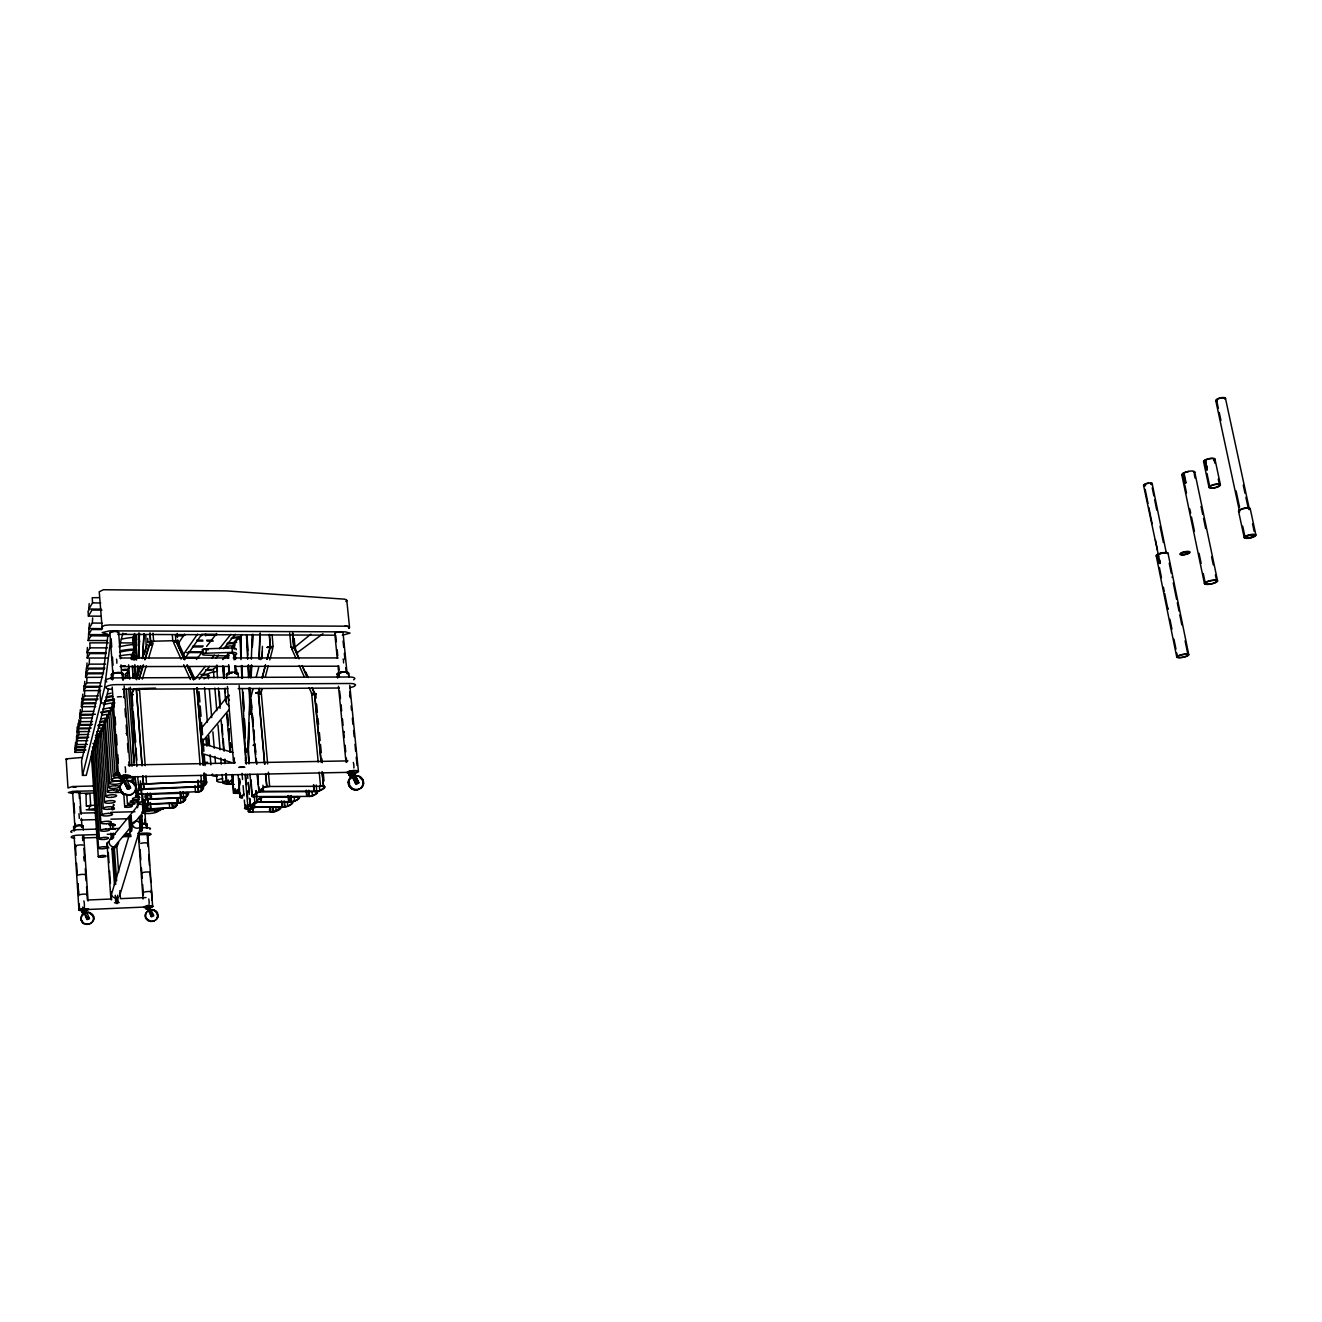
<?xml version="1.0" encoding="UTF-8"?>
<svg xmlns="http://www.w3.org/2000/svg" width="1322" height="1322" viewBox="0 0 1322 1322"><rect width="100%" height="100%" fill="white"/><g stroke="black" fill="none" stroke-linecap="round" stroke-linejoin="round"><path stroke-width="1.5" d="M249.015 763.918L247.776 749.607L250.205 687.969M251.891 796.472L258.996 791.878L316.255 791.581C320.998 791.663 312.289 796.951 309.745 796.406L252.089 796.588L249.908 774.064M148.014 799.86L148.262 804.007L143.288 803.809L142.545 793.464M160.59 810.336L143.487 811.344L142.495 798.785M258.534 791.035L265.788 786.507L323.741 786.276C328.5 786.375 319.808 791.68 317.131 791.184L258.914 791.349L257.112 774.841M141.785 814.98L141.702 816.682M150.708 794.704C154.955 800.868 141.834 800.702 145.651 794.373M149.056 808.568L151.039 808.866M261.938 658.67L262.417 646.359M250.602 677.69L251.081 665.363M251.329 659.199L252.304 634.543M249.23 722.886L248.206 749.739M249.561 714.673L250.519 690.034M251.015 677.707L251.494 665.396M252.221 646.904L252.7 634.577M249.18 728.802L248.371 749.392L249.247 761.769M249.742 714.409L250.552 693.868M251.197 677.442L251.676 665.115M252.403 646.623L252.882 634.296M253.89 745.261C258.781 744.501 250.288 746.104 253.973 744.997M258.98 658.488L259.922 633.767M259.178 659.43L260.186 633.023M146.081 646.987L142.561 658.406L144.081 633.618M142.512 658.538L143.982 634.114M134.233 721.895L132.745 746.616L134.1 765.141M136.959 676.55L137.587 666.238M138.083 658.009L139.57 633.271M133.324 744.352L134.183 729.942M137.405 676.368L138.033 666.057M138.529 657.811L139.521 641.335M135.29 736.536L135.522 742.237M79.32 818.401L79.006 813.691M80.46 717.268L80.758 721.68L78.808 724.555L92.507 724.406M107.991 634.444L103.496 671.295L81.534 761.009L82.509 775.403L86.244 775.336L108.52 688.894M94.176 785.995L72.512 786.524L67.984 787.978L66.133 758.861L82.162 757.423M110.718 639.253L104.636 687.457L82.509 775.403M102.108 627.537L99.233 591.76L103.413 589.744L226.459 590.901L342.084 598.998A5.338 1.752 -2.9 0 1 346.81 600.519L349.537 627.405M101.728 627.107L104.438 625.422L109.263 624.942L344.811 626.182C345.984 626.05 351.057 626.496 348.694 628.314A5.354 1.636 -5.5 0 0 344.811 626.182M231.994 780.211L231.383 784.326L226.905 783.979L226.194 773.469M136.579 660.025L134.613 633.486L132.828 637.981L134.233 638.526M134.1 651.349L131.473 655.514L132.828 656.125M133.902 649.73L133.274 637.766L134.381 634.99M238.158 789.201L238.505 793.283L233.895 793.051L232.292 774.543M357.932 782.806L358.014 782.459M358.328 782.227L357.981 782.971M363.5 783.268L362.939 785.185L363.186 781.566M348.165 782.393L348.744 780.459M349.173 780.145L349.537 785.516L352.098 788.292M358.212 781.93C355.701 778.146 354.263 785.235 357.816 783.186A1.735 1.57 41 0 1 356.808 783.715L355.172 782.938L355.502 781.368M77.172 825.705L73.536 826.828A4.809 1.091 -4.4 0 0 74.346 827.308M253.89 796.654L252.271 796.307L251.031 779.831M74.429 830.844L74.23 826.581M113.147 674.121L111.312 674.716A5.982 1.735 -3.9 0 0 111.61 675.145M112.205 674.352L112.106 674.666A5.189 1.504 -3.9 0 0 112.37 675.03M96.787 804.9L86.294 806.156L86.013 793.663L89.913 793.712L90.722 805.759M136.216 793.96L138.149 790.077L140.115 789.498L201.754 786.755C206.265 785.946 201.638 792.506 198.862 791.63L136.711 794.258L135.009 777.485M138.496 788.738L140.429 784.723L142.412 784.144L204.927 781.401C209.554 780.591 204.778 787.251 201.985 786.359L139.174 789.019L137.587 776.559M73.933 830.117L73.982 826.25A4.809 1.091 -4.4 0 1 79.188 825.259A4.809 1.091 -4.4 0 1 83.088 825.986L82.476 826.019A4.164 0.958 -4.4 0 0 79.072 825.407A4.164 0.958 -4.4 0 0 74.561 826.267L74.445 830.249M157.368 917.551L157.582 912.791M157.615 917.385L158.128 915.766M112.337 674.137L112.684 673.84A5.189 1.504 -3.9 0 1 118.319 672.7A5.189 1.504 -3.9 0 1 122.45 673.84L123.243 673.774A5.982 1.735 -3.9 0 0 118.484 672.468A5.982 1.735 -3.9 0 0 111.94 673.807L111.94 679.541M145.189 916.873L145.651 913.717M145.304 915.188L145.883 913.552M111.081 678.946L113.13 670.981M119.277 647.102L122.88 633.172M135.34 790.523L135.918 786.59M135.472 790.391C137.868 785.797 133.555 780.344 128.581 780.773M88.557 918.906L89.07 917.749M126.945 786.854L127.722 788.904L129.837 788.11M93.168 920.409C95.828 915.898 90.656 911.222 86.128 912.725M93.383 920.244L93.895 918.608M129.804 788.011L130.002 786.656L126.846 787.234M119.724 787.433L120.533 785.251M264.747 764.215L258.468 692.331L259.525 688.349M262.136 678.384L265.54 665.032M267.077 659.149L270.481 646.508L269.391 634.428M260.665 694.298L262.252 688.646M265.259 677.145L268.267 665.627M269.771 659.876L272.778 648.358L270.151 647.4M252.965 689.274L250.883 697.19M256.104 677.409L258.699 667.527M260.781 659.612L262.351 653.679M255.708 692.827L257.988 692.431M259.261 688.63C262.202 694.893 251.23 692.893 258.22 692.546L264.631 764.314M262.334 676.881L265.408 665.131M266.945 659.265L270.035 647.516L267.341 647.383M148.675 808.535L150.625 808.981M82.889 910.61A4.858 0.942 -4.8 0 1 78.973 910.048L79.436 909.536A4.858 0.942 -4.8 0 1 84.707 908.578L87.979 909.206L85.17 910.263M83.022 910.461L79.617 909.999L84.591 908.726A4.858 0.942 -4.8 0 1 88.624 909.139L88.144 909.652A4.858 0.942 -4.8 0 1 85.385 910.362M120.649 778.195A6.065 1.504 -4.4 0 1 118.633 777.303L119.261 776.493A6.065 1.504 -4.4 0 1 125.904 775.204A6.065 1.504 -4.4 0 1 130.713 776.245L130.068 777.055A6.065 1.504 -4.4 0 1 125.012 778.245M121.194 777.997A5.255 1.305 -4.4 0 1 119.443 777.22L119.988 776.526A5.255 1.305 -4.4 0 1 125.739 775.419A5.255 1.305 -4.4 0 1 129.903 776.311L129.358 777.022A5.255 1.305 -4.4 0 1 124.979 778.047M178.222 641.434L176.57 641.451L184.816 659.595M130.234 831.703L111.659 893.771A4.131 3.421 12.7 0 0 113.229 897.06M131.671 694.067L132.778 694.86M132.795 694.182L131.886 693.703L133.125 689.704M137.24 676.021L140.198 666.238M136.298 688.795L133.638 689.671L136.298 688.795L141.999 765.702M133.935 689.159L135.951 688.696L138.909 690.365L139.438 688.597L145.205 765.686M136.629 679.723L140.776 665.974M144.329 654.192L147.304 644.359M138.876 678.996L142.974 665.396M144.726 659.579L149.997 642.095L147.601 642.178M139.207 679.111L143.52 664.916M145.04 659.744L150.642 641.269L175.925 640.658L184.469 659.678L176.173 641.682L173.579 642.542L181.147 659.182M142.297 679.111L146.296 665.825M148.576 658.24L153.137 643.07L150.344 642.211M119.806 895.225L141.008 825.523M132.993 651.746L133.605 659.975M147.899 642.393L150.543 641.5M146.494 828.101L146.411 824.168A4.098 0.942 -4.7 0 0 141.09 823.738M207.851 649.763L204.431 649.036L202.877 650.341M140.892 823.606A4.726 1.074 -4.7 0 1 147.039 824.118L146.362 824.35M148.014 835.504A6.313 1.421 -4.8 0 0 150.212 834.793L150.906 834.017A6.313 1.421 -4.8 0 0 145.949 833.091L137.802 833.339M234.209 649.267C231.152 644.211 235.911 637.518 241.298 637.898M241.001 659.645L239.926 636.857L242.256 634.494M140.975 788.953C136.265 789.895 140.826 783.169 143.47 783.979L204.596 781.319L203.935 773.089L204.48 781.517L206.513 781.847L203.175 786.111L201.655 786.276L200.961 775.37M147.816 834.38L152.625 906.859A4.776 0.942 -5.1 0 1 148.642 907.702M153.616 641.434L153.038 633.155M132.894 694.761L131.853 693.918L133.671 689.555M147.899 799.017L145.172 800.025L143.255 803.66M346.579 601.047A5.338 1.752 -2.9 0 1 345.918 601.527L346.81 600.519M172.769 640.972L172.339 634.742M160.243 810.336L154.806 811.146M163.234 808.948L157.715 809.841M133.225 637.948L133.654 638.262M166.192 807.692L163.597 808.453M234.176 784.409L226.525 784.062L231.234 780.228M172.67 807.692C175.182 808.667 179.511 802.619 175.512 803.198L149.964 804.288C147.205 803.379 143.123 809.857 147.502 808.965L172.984 807.759C176.289 808.552 179.495 801.843 175.314 803.032M177.776 802.537L177.462 798.521C173.727 808.866 191.376 798.67 183.841 797.744L147.32 799.413C144.429 798.505 140.446 805.131 144.858 804.156L181.114 802.487C183.692 802.966 187.757 796.935 183.411 797.86M180.189 791.68L180.651 797.513L186.088 796.836L188.385 793.068L150.03 794.208C147.172 793.283 143.123 799.926 147.519 799.033L184.055 797.364C187.129 798.29 191.227 791.2 186.385 792.671M239.299 793.464L233.465 793.068L239.051 789.3M141.338 787.945L141.735 794.208L136.662 793.993L138.661 789.994L144.23 789.3M131.886 693.703L132.828 705.717M140.876 789.151L140.628 784.987M138.595 794.439L138.248 788.127M144.081 788.821L143.635 782.641M146.511 784.045L145.965 775.816M242.62 797.844L240.092 797.447L244.173 794.109M194.995 785.582L195.425 791.795C200.762 794.572 207.356 783.715 198.3 786.904M150.46 794.092L147.866 794.819L145.899 798.521M143.404 811.064L146.213 807.511M145.602 811.675L145.337 807.494M361.815 786.987L362.674 785.367M363.12 785.07L360.526 788.342M172.356 803.594L172.571 807.874L147.833 809.031C143.751 809.444 147.717 803.545 150.394 804.173M148.576 811.444L142.991 811.311L141.785 794.786M348.545 780.608L349.603 778.84M350.049 778.526C344.48 784.326 352.991 793.134 359.353 789.036M150.939 808.717L150.477 802.553M337.655 678.07L337.424 673.642L338.449 677.112M151.435 810.122L146.23 809.973L145.767 803.594M347.603 673.41L347.785 673.113A4.924 1.405 -5.6 0 0 347.223 672.452M348.711 676.831L348.545 673.047A5.685 1.619 -5.6 0 0 344.53 671.791A5.685 1.619 -5.6 0 0 338.085 673.08L337.969 676.864M169.629 807.924L169.365 803.726M156.591 918.939L157.5 917.468M156.756 918.823L157.748 917.27M148.444 907.817L151.6 914.13L150.84 915.816M151.088 914.527L151.253 916.262M151.865 916.46L153.335 914.609L151.452 916.113M145.519 913.833L146.676 912.163M180.684 802.586L180.47 798.389M92.358 921.814L93.515 920.129M81.088 916.658L82.113 915.055L80.725 919.732M134.183 792.357L135.637 790.192M241.282 653.085L240.505 636.593L241.315 657.497M120.219 785.565L121.541 783.549M201.374 786.772L201.109 780.311M101.133 609.128L88.871 609.029L92.54 602.882L92.21 597.709L98.803 597.676M100.191 616.184L88.376 616.102L92.011 610.053L101.926 610.136M102.538 628.628L88.971 628.561L92.325 623.059L92.656 617.919M108.586 634.659L88.557 634.593L91.664 629.52L101.744 629.569M107.479 640.575L88.161 640.526L91.235 635.535L109.23 635.601M240.389 636.659L241.348 637.369M106.289 652.704L87.004 652.688L90.028 647.846L89.797 642.872L108.404 642.872M107.214 658.025L87.186 658.025L89.979 653.58L106.091 653.597M104.917 668.106L86.707 668.139L89.252 664.14L89.433 659.199M73.735 792.291L78.593 792.688M103.661 672.898L86.046 672.948L88.574 668.998L104.306 668.965M102.62 677.31L85.583 677.376L87.896 673.79L103.099 673.741M349.785 685.358L358.444 771.519L357.568 772.296A5.751 1.405 -5.9 0 1 352.528 773.453M101.976 686.283L84.509 686.382L86.773 682.879L86.905 678.021M100.654 690.547L83.732 690.646L85.996 687.192L99.216 687.126M98.076 699.008L82.493 699.123L84.525 696.033L84.608 691.257M95.101 702.891L81.914 702.99L83.93 699.933L97.167 699.834M95.729 706.626L81.402 706.741L83.402 703.717L95.729 703.618M95.448 714.244L80.196 714.392L82.179 711.434L82.212 706.741M92.523 717.929L79.667 718.061L81.633 715.136L92.689 715.02M91.201 727.976L77.981 728.125L79.898 725.282L79.898 720.672M89.78 731.512L77.073 731.661L78.989 728.835L89.913 728.719M177.66 644.343L184.568 634.163M88.772 737.213L77.04 737.379L78.94 734.602L78.642 730.273M87.748 740.65L76.527 740.816L78.411 738.056L87.797 737.924M85.88 746.566L75.519 746.732L77.023 744.55L76.957 740.039M85.269 749.409L75.42 749.557L76.907 747.393L84.823 747.277M84.41 752.218L74.974 752.367L76.461 750.218L85.93 750.07M183.609 654.142L197.49 634.147M184.402 659.149L201.886 634.18M295.632 647.896L294.062 648.127M226.905 783.83L232.275 780.178M233.878 792.903L239.332 789.251M196.449 659.447L202.778 651.316M206.596 646.441L216.742 633.42M195.028 679.227L205.274 666.387M211.669 658.356L214.23 655.15M219.353 648.722L230.871 634.279M252.287 796.241L257.129 792.39L259.823 791.944M199.225 679.211L209.52 666.371M215.965 658.356L218.527 655.15M223.682 648.722L235.266 634.279M270.481 646.508L269.837 647.284A2.214 0.876 14.5 0 0 267.16 647.284M163.548 809.031L146.098 810.171L144.974 800.008M166.489 807.759L164.011 808.337M267.292 797.05C265.16 795.249 253.675 800.719 258.087 801.793L291.931 801.644C294.509 802.157 303.069 796.935 298.276 796.869L264.07 797.067C261.227 796.455 252.766 802.471 258.385 801.793M110.321 839.255L139.735 803.412M201.291 728.389L226.987 697.074M130.316 816.831L131.126 815.856L128.862 817.822L129.622 828.58A3.933 0.876 88.4 0 0 130.746 831.439A3.933 0.876 88.4 0 0 131.258 826.68L130.498 815.872M113.031 848.311L130.035 828.002M134.001 823.275L143.239 812.22M202.696 741.179L229.136 709.583M140.033 816.566L139.223 817.525L141.537 815.575L141.702 826.366A3.916 0.859 89.6 0 1 141.107 831.125A3.916 0.859 89.6 0 1 140.033 828.283L139.355 819.326M130.167 827.952L129.622 828.597L130.415 826.316L130.448 828.944L129.506 817.806L131.142 815.856L131.903 826.663A3.933 0.876 88.4 0 1 131.688 830.761A3.933 0.876 88.4 0 1 130.729 830.976M130.713 827.308L131.258 826.68M360.856 788.127C366.392 784.524 362.889 775.204 356.477 775.733M226.029 655.993L227.913 655.382M124.103 778.708L121.079 780.013L125.359 777.402L122.335 778.708L127.656 789.3L130.68 787.978L125.309 776.675L121.839 776.857L120.517 778.228L122.632 783.087M120.55 778.955L121.839 776.857M349.421 778.989L350.892 777.485M349.652 778.79L351.322 777.171M124.07 777.98L125.309 776.675M267.325 647.499L270.233 646.739L269.258 634.543M155.467 920.095L156.988 918.641M146.296 912.461L147.8 911.007M127.209 788.292L128.3 788.804M127.656 789.3L121.872 777.584M129.771 788.193L129.556 788.408A1.818 1.686 25.1 0 1 128.565 788.953M86.855 919.121L88.838 918.641M91.185 922.971L92.705 921.517M81.898 915.27L83.402 913.799M233.664 643.103C234.787 644.458 237.282 636.989 241.182 638.014M232.028 647.35L234.655 644.772M232.457 647.284L234.886 644.888M223.501 658.455L226.145 655.877M222.691 659.595L227.566 655.58M132.745 793.762L134.646 791.895M122.996 782.145L120.087 785.714L119.658 789.482M273.092 646.805L272.117 634.626M290.873 647.251L294.195 647.218L292.873 633.205M291.633 648.97L294.195 648.011M299.053 658.885L293.831 647.218L292.641 633.073M258.352 692.447L261.244 692.48L267.655 764M122.616 674.683L123.392 679.723M82.476 909.619L87.087 919.616L89.499 918.509L85.269 909.404L81.501 910.461L83.418 914.874L81.997 911.849L84.36 910.792M81.534 911.056L82.493 910.214M84.344 910.214L85.269 909.404M311.496 693.389L314.586 693.207L321.18 761.918M86.773 918.773L88.904 917.881M89.037 918.096L88.144 919.187M87.946 919.187L86.442 917.947M257.641 802.355C255.047 801.396 246.553 807.081 251.329 807.015L285.172 806.734C287.684 807.263 296.145 802.107 291.418 802.024L257.41 802.272L250.222 806.585L251.808 806.916M294.872 647.169L310.819 634.18M235.647 793.398L235.299 789.3M255.807 807.345C253.345 806.784 245.132 811.923 249.808 812.022L273.621 811.791L280.842 807.56L276.612 807.18M242.042 797.744L240.488 797.43L243.149 795.2M284.941 806.651C287.849 807.147 294.823 802.19 291.204 801.925M291.154 795.58C285.172 809.411 307.795 794.539 295.103 796.885M316.041 698.165L315.875 693.934L312.389 694.992L309.133 687.721M262.946 785.251L263.475 791.349L259.062 791.151L263.904 787.036L269.655 786.474L268.383 772.18M265.54 774.444L266.862 786.392M315.776 791.68C320.552 791.597 312.108 796.902 309.53 796.323M313.479 784.938L313.942 791.2C318.007 793.316 330.599 784.508 320.535 786.276L319.18 772.131M248.437 805.23L244.454 808.486L250.04 808.866M246.421 808.717L244.867 808.32L247.561 806.189M246.173 808.899L245.826 804.817M251.577 807.098L284.693 806.833L284.577 802.685M257.773 802.272L291.451 801.743L291.022 795.662M264.417 797.067L297.929 796.869M252.733 807.792L253.097 811.89C242.868 813.889 255.295 805.098 258.996 807.312M261.227 801.76L260.88 797.744M148.626 908.049L146.263 909.123L145.817 907.702L149.601 907.289M253.097 811.89L252.618 807.874M145.85 908.28L146.891 906.859M146.263 909.123L149.65 907.239L153.815 915.716L151.501 916.757L146.924 907.454M145.817 907.702L149.634 906.661M149.65 907.239L148.593 907.454M81.501 826.514L82.625 826.564A4.809 1.091 -4.4 0 1 81.931 826.861M81.452 826.795A4.164 0.958 -4.4 0 0 82.047 826.547L82.278 826.366M1183.041 473.805L1182.232 473.871A6.627 2.016 -12.4 0 0 1182.298 475.424M1206.936 465.856L1207.234 470.037L1205.185 460.403L1203.978 460.767A5.833 1.785 -12.6 0 0 1204.755 462.419M1205.185 460.403L1204.788 460.717A4.941 1.504 -12.6 0 0 1204.805 461.89M1214.026 460.42L1214.538 460.023A5.833 1.785 -12.6 0 0 1212.72 458.238A5.833 1.785 -12.6 0 0 1205.763 459.659L1206.523 470.004L1204.491 460.37M282.131 806.668L281.47 800.802M150.956 914.642L152.245 913.998M1182.843 473.392L1184.826 482.927L1186.049 482.629L1184.446 475.011M1184.826 482.927L1186.049 482.629M353.685 679.822L354.825 678.649A7.568 2.148 -5.7 0 0 349.504 676.996L115.014 677.889A7.998 2.297 -3.9 0 0 106.785 679.376A7.998 2.297 -3.9 0 0 106.768 681.937M306.704 796.34L306.142 790.308M316.652 791.283L316.322 784.987M358.84 782.789L353.552 772.61L350.776 773.866L356.064 784.045L358.84 782.789L353.486 771.916L348.479 773.42L350.925 778.691M348.545 774.114L350.28 772.081M350.859 773.8L349.074 775.138L351.751 773.948M351.784 773.188L353.486 771.916M353.552 772.61L349.157 775.072M296.508 653.233L322.932 633.717M256.865 801.297L256.617 797.199M338.696 673.162A4.924 1.405 -5.6 0 1 346.43 672.237A4.924 1.405 -5.6 0 0 338.729 673.129L338.663 676.881M355.403 782.773L358.08 781.583M77.106 732.669L77.04 737.379M356.064 784.045L350.33 772.792M145.965 824.68L146.841 824.482L147.106 828.084M146.841 824.482L146.527 824.697A4.726 1.074 -4.7 0 1 145.833 824.994M1158.716 555.984A4.445 1.223 -11.6 0 1 1158.039 554.876L1156.568 554.976A6.065 1.669 -11.6 0 0 1157.477 556.496M1157.758 554.596L1157.295 554.926A5.255 1.454 -11.6 0 0 1157.394 556.033M149.865 829.34L150.493 828.597A6.296 1.421 -4.8 0 0 145.552 827.655L141.487 827.787M1157.114 554.579C1156.866 557.917 1160.683 568.791 1159.295 559.636M1215.546 582.341L1217.116 581.779A6.726 1.752 -11.6 0 0 1215.017 580.077A6.726 1.752 -11.6 0 0 1206.969 581.63L1204.904 582.754A6.726 1.752 -11.6 0 0 1207.019 584.44A6.726 1.752 -11.6 0 0 1215.034 582.903M1178.546 655.91L1177.885 656.323A5.321 1.256 -10.9 0 0 1179.637 657.497A5.321 1.256 -10.9 0 0 1185.999 656.323L1187.619 655.497A5.321 1.256 -10.9 0 0 1185.884 654.307A5.321 1.256 -10.9 0 0 1179.505 655.497L1177.142 656.39A6.147 1.454 -10.9 0 0 1179.158 657.745A6.147 1.454 -10.9 0 0 1186.495 656.39L1188.362 655.431A6.147 1.454 -10.9 0 0 1186.363 654.06A6.147 1.454 -10.9 0 0 1179.009 655.431M154.063 920.955L155.847 919.798M358.906 789.333L361.17 787.895M79.799 713.252L79.667 718.061M147.42 911.304L149.204 910.164M350.694 777.633L352.941 776.196M89.747 923.847L91.532 922.69M86.806 917.237L84.063 910.577M83.055 914.097L86.459 912.444M130.944 794.803L133.208 793.299M127.276 786.408L129.044 785.979M122.533 782.624L124.78 781.12M74.974 747.789L74.974 752.367M82.691 694.182L82.493 699.123M75.42 744.947L75.42 749.557M1185.52 482.96L1183.355 473.078L1184.248 472.615A6.627 2.016 -12.4 0 1 1192.163 471.012A6.627 2.016 -12.4 0 1 1194.295 472.995M76.577 736.139L76.527 740.816M75.536 742.105L75.519 746.732M1158.221 554.331L1158.882 554.001A5.255 1.454 -11.6 0 1 1163.988 552.827A5.255 1.454 -11.6 0 1 1167.21 553.373M1160.022 563.172L1158.915 563.436M77.172 726.935L77.073 731.661M1216.257 582.341L1214.505 582.82A5.833 1.52 -11.6 0 1 1207.548 584.159A5.833 1.52 -11.6 0 1 1205.714 582.688L1207.515 581.713A5.833 1.52 -11.6 0 1 1214.488 580.375A5.833 1.52 -11.6 0 1 1216.29 581.845M150.444 914.659L151.6 914.13M78.081 723.365L77.981 728.125M86.029 917.485L87.219 916.956M85.286 909.999L81.947 911.899L84.311 910.841M354.742 781.5L356.081 780.905L352.115 773.271M78.923 719.779L78.808 724.555M126.317 786.656L127.804 786.028L123.805 778.096M112.436 825.572L109.131 824.945M80.345 709.55L80.196 714.392M89.169 603.559L88.871 609.029M81.567 701.85L81.402 706.741M176.173 641.682L177.859 641.418L185.344 658.191M82.113 698.082L81.914 702.99M83.964 685.639L83.732 690.646M84.757 681.342L84.509 686.382M86.343 667.825L86.046 672.948M85.88 672.287L85.583 677.376M87.021 662.983L86.707 668.139M87.417 647.416L87.004 652.688M87.566 652.804L87.186 658.025M154.459 920.657L150.84 921.55M152.493 921.451L154.327 920.756M88.128 924.359L90.094 923.566M84.674 913.072L86.36 912.527M88.607 635.171L88.161 640.526M359.551 788.87C354.808 791.002 348.033 787.796 348.578 782.079M89.483 623.125L88.971 628.561M89.037 629.206L88.557 634.593M88.954 610.582L88.062 610.979L88.376 616.102M129.126 795.2L131.423 794.324M131.109 794.654L126.829 795.464M87.087 805.561L86.674 806.387M101.381 713.021L106.52 711.798A35.264 33.05 27.3 0 1 109.148 711.484M100.621 712.261L105.942 711.054A37.644 35.281 27.3 0 1 111.379 710.608M102.67 709.303L108.007 708.096A37.793 35.397 27.5 0 1 113.461 707.65M95.415 735.296L101.397 734.371M105.43 701.585L111.164 700.363A43.147 40.387 27.8 0 1 114.089 700.049M103.347 704.609L109.065 703.387A42.982 40.255 27.6 0 1 114.898 702.957A6.164 1.702 -4.1 0 0 113.163 705.37M316.239 693.686L315.148 694.067L312.108 687.671M106.718 697.801L109.676 697.091A46.154 43.18 28 0 1 112.667 696.578M104.62 700.858L107.578 700.148A45.973 43.048 27.8 0 1 113.56 699.321M96.721 731.826L98.786 731.314A23.168 21.747 26.4 0 1 102.984 730.884M105.991 696.991L109.032 696.281A48.881 45.758 28 0 1 112.106 695.752M145.965 807.676L142.991 811.179A8.13 1.9 -4.7 0 0 148.444 813.575L150.543 813.443A8.13 1.9 -4.7 0 0 156.988 810.022M108.09 693.901L111.147 693.191M98.241 726.042L100.489 725.547A26.87 25.217 26.6 0 1 105.016 725.117M99.976 722.473L102.306 721.977A29.034 27.217 26.8 0 1 104.653 721.663M97.977 725.332L100.29 724.82A28.919 27.134 26.6 0 1 105.016 724.39M101.53 718.871L103.942 718.358A30.918 28.985 27 0 1 106.371 718.044M99.514 721.746L101.91 721.25A30.803 28.902 26.8 0 1 106.785 720.804M101.893 715.235L104.471 714.739A35.132 32.951 27.1 0 1 109.709 714.293M140.463 824.019L145.784 824.217M92.391 747.013L95.746 746.6M93.548 744.187L95.3 743.873M94.506 741.312L96.357 741.014M92.953 743.493L96.655 743.08M95.432 737.544L99.431 737.114M148.609 907.586C160.59 905.091 137.191 906.446 147.535 907.652M238.72 767.355L244.834 767.239M239.398 789.135L239.084 778.807M92.523 748.863L94.209 748.748M93.746 746.038L95.514 745.922M152.394 916.295L151.551 916.394M86.442 924.458L88.376 924.177L83.468 923.367L81.072 919.434M86.227 912.626L88.161 912.329M150.658 909.734L152.443 909.553M150.411 909.949L154.046 909.85M78.064 825.606L80.625 825.606M109.032 824.399A4.759 1.091 -4.6 0 1 110.238 824.25L112.651 824.184A4.759 1.091 -4.6 0 1 114.089 825.771M109.362 829.241A4.759 1.074 -4.6 0 1 110.585 829.109L112.998 829.026A4.759 1.074 -4.6 0 1 115.378 829.472M95.085 808.634L86.211 809.808L96.324 810.237M120.219 774.147L119.046 774.213A6.147 1.52 -4.4 0 0 113.279 776.047A6.147 1.52 -4.4 0 0 118.17 777.303L119.773 777.22A6.147 1.52 -4.4 0 0 121.327 777.022M253.973 745.112L255.146 745.129M104.934 702.825L100.72 703.007L99.613 687.159M129.391 794.902L123.21 793.878L119.955 789.168M122.913 794.192L129.259 795.067M355.321 789.845L357.502 789.598M85.517 909.602L148.147 906.892M354.412 775.898L356.742 775.568M354.164 776.113L358.328 776.179M87.384 900.018L111.412 899.026M146.048 897.572L120.484 898.646L119.905 890.532M126.796 780.542L128.895 780.459M236.142 649.796A6.197 1.851 -4.7 0 0 233.184 647.945L205.935 648.805L206.298 653.2A3.123 0.925 -4.5 0 0 202.547 654.142A3.123 0.925 -4.5 0 0 204.844 655.101L229.036 656.043M206.298 653.2L233.564 652.324A6.197 1.834 -4.7 0 1 233.697 655.497M342.348 635.204L350.066 633.122L345.389 631.866L109.693 630.858L102.224 632.577L107.495 634.329M155.533 688.101L136.331 688.679L142.115 765.702M96.671 829.109L78.329 829.654A6.412 1.454 -4.4 0 0 71.371 830.96L70.777 831.736A6.412 1.454 -4.4 0 0 71.867 832.381M108.883 828.745L119.079 828.448M97.035 834.579L78.692 835.14A6.412 1.438 -4.4 0 0 71.735 836.446L71.124 837.223A6.412 1.438 -4.4 0 0 74.743 838.148M107.231 834.265L115.378 834.017M125.573 833.703L129.655 833.587M125.078 835.19L131.01 835.008M138.909 834.76L150.758 834.397M82.41 837.966L96.622 837.52M122.996 836.71L131.126 836.462M80.758 820.037L96.837 819.59M110.916 819.194L126.995 818.748M80.675 813.146L96.754 812.716M110.817 812.352L134.943 811.708M270.233 807.643C265.392 817.244 285.502 808.601 279.768 807.147M94.506 790.82L72.842 791.349L68.331 792.522L72.528 793.531M116.881 790.292L120.946 790.209M78.609 793.382L94.837 793.002M115.113 792.522L123.227 792.341M239.794 767.223L243.975 767.14M124.351 776.989L350.198 772.296M128.284 765.008L235.035 763.009A5.057 4.891 -65.1 0 1 233.614 759.423M245.297 762.811L347.95 760.894M77.023 744.55L87.417 744.402M78.94 734.602L88.756 734.47M119.195 902.579A4.809 0.942 -4.9 0 0 118.154 902.529L115.725 902.629A4.809 0.942 -4.9 0 0 114.485 902.777M117.873 902.662L115.758 902.744L115.212 895.275M79.898 725.282L91.284 725.15M80.758 721.68L92.54 721.548M82.179 711.434L93.647 711.335M84.525 696.033L98.208 695.95M122.632 689.258L227.88 688.663M238.208 688.597L339.324 688.018M337.639 673.41L339.324 673.212A4.164 1.19 -5.6 0 1 341.919 672.452M346.893 673.41L348.364 673.377M86.773 682.879L100.422 682.813M120.104 666.602L229.185 666.404M235.366 666.387L338.267 666.205M184.733 657.331L198.102 657.331M119.988 658.009L229.053 657.959M233.168 657.959L338.118 657.926M184.634 658.224L198.614 658.224M89.252 664.14L105.512 664.123M193.029 645.962L203.291 645.995M192.417 646.921L202.382 646.954M90.028 647.846L107.479 647.879M188.815 651.746L202.679 651.763M186.369 652.572L203.671 652.589M117.79 634.378L334.102 635.171M91.235 635.535L108.718 635.601M175.578 635.865L183.692 635.899M196.813 640.162L202.762 640.178M206.728 640.195L212.66 640.212M196.681 641.071L202.877 641.087M207.009 641.104L213.206 641.12M120.616 642.905L134.861 642.938M232.903 780.013L233.069 776.014M205.224 634.279L215.503 634.329M175.512 634.94L185.245 634.973M206.496 635.221L216.461 635.271M92.325 623.059L102.075 623.125M314.322 693.422L315.661 694.116M89.615 805.329L89.235 808.948M92.54 602.882L100.769 602.964M138.959 796.802L137.852 796.802A4.511 1.091 -4.6 0 1 136.546 795.2M217.139 776.278L215.42 776.245A7.089 1.752 -5 0 1 212.627 774.081M270.002 646.607L273.224 646.689M1183.355 473.078L1184.776 472.731A5.751 1.735 -12.4 0 1 1188.924 471.541M1205.02 460.056L1206.292 459.775A4.941 1.504 -12.6 0 1 1211.101 458.602A4.941 1.504 -12.6 0 1 1214.059 459.213L1214.901 463.179M86.723 794.456L85.484 794.092M241.149 637.402L239.926 636.857M132.927 655.993L131.886 655.398L132.183 659.496M217.452 665.875L216.61 665.627M86.674 924.293L83.319 923.5L80.923 919.567M145.569 916.576L146.544 919.583L151.22 921.269M151.055 921.401L147.767 920.591M88.045 912.411L89.797 912.626M152.063 909.85L156.707 911.519L157.913 915.931M145.85 635.601L146.131 646.557M127.143 795.166L121.376 792.903L119.889 787.268M89.962 805.445L90.904 805.577M128.763 780.608L130.944 780.872M128.432 780.938L132.332 782.227L134.976 785.103M353.404 789.449L355.552 789.68M356.097 776.031L358.014 776.427M232.87 752.449L202.431 743.741A4.776 4.644 -61.8 0 1 204.53 744.93M203.902 754.118L231.35 762.43M150.295 642.327L147.998 642.211L147.634 638.41M258.434 693.339L260.798 694.182M67.025 759.654L66.1 759.159M89.45 912.924L93.151 915.799M153.666 910.131L155.352 910.627M149.601 920.988L145.916 918.129M130.647 781.186L135.141 784.938M128.862 786.144L129.936 786.722M130.68 781.137L134.2 783.169L135.753 786.755M351.652 788.606L353.585 789.333M358.212 776.262L360.195 776.939M133.803 638.129L134.233 645.88M295.318 647.896L293.831 647.218M155.252 910.709L157.335 912.99M155.12 910.808L157.682 914.527M152.724 914.295L153.253 915.353M90.937 913.601L93.036 915.898L93.548 918.889M82.427 922.194L83.65 923.202M121.839 792.44L123.376 793.729M129.242 786.326L129.886 787.268M359.749 777.253L362.294 780.03M351.718 788.573L349.272 785.698M250.469 697.983L256.022 762.629M363.385 783.351L362.74 779.699L360.014 777.055L362.509 779.864M121.674 792.605L120.054 787.102M146.048 918.03L146.924 919.302M81.551 920.905L82.311 922.293M248.288 811.691L245.082 774.675M245.809 760.679L242.372 688.514M189.525 667.362L194.532 678.384M187.294 665.049L193.888 679.574M193.524 679.591L186.931 665.115L193.458 679.706M183.675 664.735L190.401 679.541M295.12 648.193L297.582 653.712M305.795 672.072L308.257 677.591M293.963 647.102L298.904 658.158M302.209 665.544L307.15 676.6M302.292 666.139L307.035 677.128M312.025 687.886L314.686 694.232M291.765 648.854L295.897 658.108M299.218 665.511L304.176 676.616M362.625 779.782L363.253 781.533M348.595 783.996L349.107 785.83M145.668 918.311L145.519 915.055M93.284 915.683L93.631 917.253M1250.182 508.54L1255.9 534.997M1225.444 398.252L1249.29 508.755M1252.562 523.876L1254.181 531.427M1243.275 485.191L1245.01 493.255M1245.886 497.27L1248.051 507.351M177.776 639.798L179.511 647.83M1216.637 400.335L1218.355 408.382M1219.231 412.414L1220.95 420.462M1236.07 490.892L1239.524 507.004M1215.794 400.698L1239.458 511.085A5.057 1.438 -12.3 0 1 1245.076 508.326A5.057 1.438 -12.3 0 1 1248.926 509.581M1242.697 526.173L1244.729 535.625M1238.565 511.3L1244.233 537.707M1214.918 459.015L1220.404 484.744M1218.256 479.027L1219.528 484.959M1206.986 473.441L1209.911 487.273M1203.598 461.775L1209.035 487.488M1194.691 471.871L1217.545 580.788M1194.262 474.086L1195.105 478.134M1201.037 506.359L1202.723 514.423M1203.565 518.455L1205.681 528.552M1211.596 556.777L1213.299 564.841M1215.414 574.921L1216.686 580.986M1184.793 484.86L1186.478 492.924M1189.833 509.036L1190.676 513.052M1191.502 517.084L1194.444 531.18M1199.054 553.34L1201.153 563.403M1203.251 573.484L1205.35 583.547M1181.835 474.995L1204.474 583.746M1168.004 553.174L1188.742 654.605M1169.226 563.222L1171.292 573.252M1173.258 582.952L1176.563 599.097M1177.324 602.766L1179.009 611.028M1179.819 615.011L1181.851 624.959M1185.09 640.856L1187.949 654.787M1152.123 483.472L1166.384 553.257M1152.222 487.818L1153.875 495.915M1154.701 499.964L1156.75 510.077M1160.055 526.255L1163.36 542.45M1145.149 489.305L1148.025 503.451M1148.835 507.499L1152.123 523.677M1155.411 539.855L1157.461 549.969M1159.477 559.917L1160.187 563.469L1143.596 485.554M1159.411 567.551L1161.46 577.582M1163.41 587.265L1164.219 591.231M1164.682 593.479L1167.904 609.359M1169.92 619.291L1171.936 629.222M1173.953 639.154L1175.969 649.085M1176.778 653.051L1177.572 657.034M1156.238 555.918L1176.778 657.199M348.545 673.047L348.958 677.145M349.652 691.571L350.264 697.719M351.09 705.931L351.503 710.03M352.33 718.243L352.941 724.39M353.569 730.554L354.18 736.701M354.99 744.336L355.618 751.061M356.246 757.225L357.072 765.421M347.124 673.675L343.042 632.908A4.148 1.256 -5.5 0 0 342.927 632.594M343.092 641.021L343.703 647.185M344.331 653.365L344.943 659.529M345.769 667.742L346.182 671.857M335.771 635.667L336.366 641.732M337.176 649.813L337.771 655.877M338.779 665.991L339.192 670.039M337.226 658.025L334.796 633.552A4.148 1.256 -5.5 0 1 337.969 632.081A4.148 1.256 -5.5 0 1 342.547 632.313M338.035 666.189L339.176 677.112M339.671 691.224L340.448 698.545M341.059 704.692L341.671 710.856M342.481 719.069L343.092 725.233M343.703 731.397L344.315 737.544M345.108 745.178L345.736 751.921M346.347 758.084L346.761 762.183M337.424 673.642L337.754 677.095M338.465 686.283L346 762.249M316.619 704.213L317.396 712.277M317.991 718.342L318.569 724.39M319.346 732.471L320.122 740.535M320.519 744.567L321.296 752.648M321.874 758.696L322.254 762.744M323.229 772.825L324.006 780.905M322.155 772.031L323.51 786.177L322.006 771.949M314.454 693.323L321.031 761.72M311.628 693.273L318.205 762.017M319.428 786.375L319.825 790.49M313.843 785.004L314.421 791.101M312.042 791.713L312.422 795.728M308.968 790.341L309.265 796.505L308.704 790.49M294.178 638.609L294.889 646.194M292.509 633.188L293.699 647.334M306.489 790.391L307.051 796.34M289.683 633.106L291.005 647.136M294.211 796.968L294.476 801.049M288.692 795.58L289.237 801.578M288.328 795.58L288.758 801.661L288.213 795.679M287.419 802.09L287.7 806.139M284.147 800.884L284.693 806.833M282.131 802.702L282.495 806.668M238.043 673.41L238.406 677.442M239.15 685.523L246.355 764.149M275.852 807.031L276.215 811.13M273.257 807.709L273.621 811.791M273.026 807.61L273.158 811.89L272.778 807.808M270.58 807.626L270.96 811.725M265.772 774.114L266.747 786.491M260.384 797.777L260.748 801.859M251.064 699.222L251.791 707.369M252.502 715.499L253.229 723.646M253.758 729.744L254.485 737.891M255.014 743.989L255.741 752.119M256.451 760.266L256.815 764.331M257.707 774.51L258.434 782.641M258.781 786.706L259.145 790.771M250.883 699.487L251.775 709.666M252.138 713.731L253.213 725.927M253.576 730.008L254.468 740.171M254.832 744.236L255.724 754.399M256.088 758.481L256.451 762.546M257.526 774.742L258.418 784.904M256.237 790.556L256.65 796.736L256.104 790.655M240.951 637.882L241.315 641.963M254.336 796.852L254.865 802.867M253.824 802.933L254.171 806.982M249.18 792.374L248.321 782.376L249.263 794.439M249.709 798.372L250.403 806.37L249.61 798.438M247.511 774.444L247.858 778.443M234.242 642.74L234.589 646.855M235.316 655.084L235.663 659.182M236.555 669.477L236.919 673.592M245.661 774.362L246.553 784.64M247.098 790.82L247.809 799.033M248.338 805.214L248.883 811.378M234.738 655.448L235.101 659.546M235.63 665.726L236.341 673.939M233.63 653.911L234.143 659.827M234.655 665.743L235.333 673.642A3.107 0.892 -4.8 0 0 234.903 673.228M232.044 647.896L232.424 652.275M242.025 773.37L242.554 779.517M243.083 785.648L243.959 795.894M244.322 799.992L245.033 808.172M239.596 778.906L239.96 783.021M239.365 778.807L239.893 784.987M240.307 793.117L240.654 797.199M228.673 664.635L229.384 672.815M238.158 775.023L240.092 797.513M227.45 654.407L227.797 658.339M228.475 666.238L229.152 674.137M235.63 789.3L235.994 793.398M235.068 789.201L235.299 793.398M234.605 789.3L234.952 793.398M230.375 743.063L230.722 747.178M223.798 667.23L224.145 671.328M229.036 728.802L229.384 732.9M230.259 743.162L230.623 747.277M223.567 667.114L224.079 675.988M225.137 688.283L225.484 692.381M225.831 696.479L226.178 700.577M227.582 714.326L228.095 723.101M228.805 728.703L229.317 737.445M230.028 743.063L230.54 751.788M232.837 775.915L233.333 784.557M223.038 666.007L224.096 678.285M224.971 688.531L225.318 692.629M225.665 696.727L226.012 700.825M227.235 715.152L228.111 725.398M228.458 729.496L229.334 739.725M229.681 743.823L230.375 752.02M222.658 666.09L223.699 678.384M224.575 688.63L225.616 700.908M226.673 713.202L229.978 752.102M231.895 774.626L233.465 793.068M228.309 780.244L228.541 784.425L228.078 780.162M217.039 665.131L217.386 671.51M219.287 691.703L220.163 704.213M222.046 724.406L222.74 734.867M223.253 738.717L224.129 751.21M224.971 759.159L225.153 763.472M216.494 665.478L217.519 677.74M218.394 687.952L220.113 708.394M221.154 720.655L223.567 749.26M224.426 759.472L224.773 763.554M225.632 773.783L226.492 783.996M214.015 677.756L213.321 669.527A77.403 72.148 36.4 0 0 205.472 669.857M214.875 688.051L216.775 710.691M217.998 725.084L220.063 749.772M220.757 758.002L221.27 764.182M222.129 774.461L222.823 782.69A7.915 1.933 -5.1 0 0 226.971 783.996L228.888 784.012A7.915 1.933 -5.1 0 0 232.953 783.632M208.694 735.445L209.537 745.426M208.149 737.461L208.826 745.443M206.612 737.891L207.273 745.856M205.885 737.907L206.562 745.856M208.132 674.584L208.463 678.682M209.322 688.911L211.702 717.549M212.892 731.876L214.263 748.235M214.941 756.415L215.453 762.563M216.478 774.841L216.99 780.972M204.53 687.539L207.389 722.126M210.082 754.697L210.909 764.86M226.442 674.352L226.756 678.384M227.417 686.465L233.63 763.224M199.044 691.67L199.886 701.932M200.217 706.047L201.06 716.309M201.555 722.473L202.58 734.784M202.91 738.899L203.919 751.21M204.249 755.325L205.092 765.587M205.769 773.8L206.447 782.013M197.259 687.605L203.588 765.074M204.266 773.238L204.927 781.401M197.044 688.779L203.258 764.86M196.895 687.737L203.158 765.223M203.985 781.5L204.315 785.582M202.927 783.252L203.258 787.35M193.921 688.993L200.118 765.091M200.828 786.788L201.159 790.87M198.102 780.277L198.531 786.507L198.036 780.377M198.036 785.483L198.482 791.647L197.92 785.632M177.131 633.436L177.462 637.501M175.446 634.56L175.826 640.906M186.022 792.556L186.303 796.687M183.163 791.647L183.626 797.48M183.047 797.711L183.328 801.81M180.701 793.382L181.031 797.497M180.387 793.365L180.701 797.43M177.792 798.538L178.106 802.619M174.901 802.933L175.231 807.031M172.67 803.677L172.984 807.759M172.24 803.776L172.571 807.874M150.014 633.106L150.972 645.235M149.964 633.221L150.658 645.235M141.537 815.575L142.346 826.349A3.916 0.876 89.6 0 1 141.851 830.96A3.916 0.876 89.6 0 1 140.76 829.225M138.926 633.354L139.554 641.583M150.328 794.72L150.625 798.802M150.146 793.035L150.576 798.901M150.097 802.553L150.559 808.734M136.447 635.568L136.744 639.666M136.067 635.585L136.844 645.814M147.453 792.919L147.849 799.116M147.634 799.876L147.932 803.925L147.585 799.909M147.618 804.734L147.833 809.031M147.188 804.85L147.502 808.965M134.761 655.596L135.059 659.711M136.133 674.088L136.447 678.203M136.001 674.534L136.315 678.649M145.503 802.223L146.015 811.559M147.039 824.118L147.353 828.216M132.844 637.898L134.662 659.827M134.844 664.619L135.902 679.012M142.875 775.849L143.42 784.078M146.411 824.168L146.725 828.283M147.139 833.802L148.097 846.774M148.708 855.004L149.469 865.282M150.014 872.52L150.741 882.27M151.303 889.954L152.063 900.232M142.759 775.964L143.701 788.837M145.023 807.412L145.288 811.592M134.117 666.04L134.993 678.5M144.346 803.892L144.908 811.609M144.974 813.228L145.734 823.457M144.776 819.21L145.09 823.275M133.241 673.84L133.555 677.938M131.473 655.514L131.77 659.612M132.233 665.759L133.142 678.054M140.413 780.823L141.404 794.125M133.274 711.781L134.166 723.894M134.613 729.942L135.505 742.055M135.951 748.103L136.844 760.216M138.48 782.409L138.926 788.474M131.489 693.835L136.844 766.463M139.868 817.508L140.677 828.266M128.614 664.834L129.672 679.095M130.267 687.242L134.166 740.221M138.066 793.2L138.81 803.379M133.34 748.483L134.249 760.828M136.364 789.647L136.662 793.762M137.025 799.496L137.637 807.692M127.325 669.709L127.937 677.922M128.68 688.184L134.117 762.116M135.158 776.493L135.918 786.772M136.216 790.87L136.513 794.985M138.975 834.546L139.537 842.263M140.066 849.583L140.826 859.878M141.437 868.091L142.181 878.386M142.644 884.55L143.387 894.845M138.397 835.24L143.057 899.01M125.309 674.435L125.607 678.517M126.35 688.729L132.018 766.248M132.762 776.46L133.208 782.574M123.243 673.774L123.557 679.491M124.152 686.068L129.969 766M122.483 673.807L122.929 679.805M123.657 689.787L124.235 697.785M124.995 708.675L125.59 716.871M126.185 725.084L126.929 735.329M127.523 743.526L128.168 752.284M128.862 761.968L129.159 766.066M122.252 674.319L122.616 679.723M118.633 632.28L120.566 658.753M121.013 664.867L121.591 673.014M126.895 796.075L127.474 804.107M362.922 781.765L363.038 783.582M123.838 794.72L124.698 806.734M111.164 638.89L111.742 647.036M112.469 657.216L113.048 665.363M109.924 632.957L112.998 675.74M112.519 675.889L112.75 679.508M112.469 675.939L112.601 679.739M113.874 699.272L114.336 706.791M115.047 716.838L115.625 724.886M116.419 734.9L117.063 744.98M117.823 754.664L118.352 763.075M119.145 773.122L119.443 777.22M111.395 674.385L111.61 678.83M112.188 687.027L118.633 777.303M112.139 704.593L116.997 772.692M110.42 708.344L115.097 774.163M108.734 712.013L113.279 776.245M116.766 845.948L118.616 872.289M106.983 715.846L111.478 779.765M105.248 719.631L109.709 783.252M112.651 824.184L112.998 829.026M113.279 833.091L113.576 837.157M114.336 848.013L116.633 880.816M117.641 895.176L118.154 902.529M104.372 722.936L108.9 787.548M112.155 833.885L112.519 839.04M113.163 848.162L115.708 884.401M116.584 896.944L117.047 903.686M110.238 824.25L110.585 829.109M110.866 833.174L111.296 839.272M111.907 848.08L114.485 885.013M102.934 726.059L107.512 791.713M101.282 729.628L105.942 796.555M108.288 852.459L109.015 862.754M109.577 871L110.437 883.36M111.015 891.59L111.577 899.836M99.778 732.917L104.603 802.404M106.983 842.758L110.916 899.555M98.274 736.189L103.281 808.519M96.82 739.345L102.058 815.145M95.366 742.485L100.918 822.978M94.672 745.377L100.522 830.547M93.251 748.434L99.447 838.842M92.094 753.292L98.572 848.162M91.433 756.085L98.291 856.739M83.088 825.986L83.352 830.034M83.765 836.115L88.078 901.026M83.121 836.182L83.385 840.23M83.93 848.344L84.74 860.523M85.286 868.637L86.095 880.799M86.591 886.748L87.302 899.059M79.651 792.192L81.138 814.402M81.402 818.434L81.931 826.514M82.608 836.611L82.873 840.643M83.947 856.805L84.211 860.837M79.023 792.308L79.436 798.455M79.981 806.668L80.394 812.815M73.982 802.917L74.643 813.179M75.321 823.441L75.602 827.539M72.677 792.787L74.924 827.142M77.981 883.592L78.642 893.457M75.371 845.039L76.032 855.202M76.56 863.316L77.354 875.495M77.899 883.608L78.692 895.787M79.221 903.901L79.617 909.999M73.586 826.614L73.801 830.894M74.197 836.991L78.973 910.048M247.148 636.46L247.842 650.755M248.536 665.049L249.131 677.31M249.825 691.604L250.519 705.898M246.966 636.741L247.858 655.117M248.354 665.33L248.949 677.575M249.544 689.82L250.536 710.245M246.47 634.791L247.66 659.281M247.958 665.412L248.536 677.657M249.032 687.87L250.321 714.409M241.876 665.462L242.471 677.839M243.149 692.282L243.942 708.79M244.438 719.102L245.214 735.61M245.809 747.988L246.008 752.102M241.695 665.743L242.29 678.103M242.984 692.546L243.859 711.104M244.256 719.35L245.132 737.907M245.628 748.219L245.826 752.35M241.298 665.825L241.893 678.203M135.588 786.904L135.654 788.804M138.579 633.271L139.388 657.745M135.902 635.618L136.645 658.257M81.022 917.898L80.857 919.616M1239.706 511.895A5.982 1.686 -12.3 0 1 1240.102 509.598A5.982 1.686 -12.3 0 1 1247.571 507.83A5.982 1.686 -12.3 0 1 1249.753 509.515M1216.752 401.293A4.991 1.619 -13.2 0 1 1217.033 399.095A4.991 1.619 -13.2 0 1 1223.247 397.525A4.991 1.619 -13.2 0 1 1225.114 399.178M1216.802 400.665A4.082 1.322 -13.2 0 1 1220.008 398.252A4.082 1.322 -13.2 0 1 1224.602 398.616M1193.436 471.706A5.751 1.735 -12.4 0 1 1193.849 472.532M1167.838 609.045A5.305 1.355 -11.2 0 1 1168.136 608.285M1143.91 485.835A4.412 1.339 -12 0 1 1145.43 483.852A4.412 1.339 -12 0 1 1150.966 482.96A4.412 1.339 -12 0 1 1151.363 484.645M1172.052 577.003A5.271 1.405 -11.4 0 1 1172.069 577.367M1150.818 483.34A3.602 1.091 -12 0 1 1151.016 484.414M1145.496 485.802A3.602 1.091 -12 0 1 1144.703 484.612A3.602 1.091 -12 0 1 1148.587 483.274M1161.443 553.439A4.445 1.223 -11.6 0 0 1159.377 554.1L1157.576 554.315L1158.386 553.918A6.065 1.669 -11.6 0 1 1164.979 552.513A6.065 1.669 -11.6 0 1 1168.037 553.621M1162.583 553.224A4.445 1.223 -11.6 0 1 1166.12 553.29M204.051 678.864A7.007 2 -4.6 0 1 208.876 677.029M91.35 753.771A3.85 0.992 -4.1 0 1 92.97 753.028M92.176 751.557A4.495 1.157 -4.1 0 1 94.969 749.888M94.787 749.144A4.511 1.173 -4.1 0 1 93.333 748.136A4.511 1.173 -4.1 0 1 96.291 747.046M96.209 746.087A4.544 1.19 -4.1 0 1 95.762 744.451M102.174 730.273A5.305 1.421 -4.1 0 1 103.628 728.207M103.81 726.703A5.321 1.421 -4.1 0 1 105.281 724.621M100.059 737.015A5.255 1.388 -4.1 0 1 100.588 734.784M97.084 739.676A5.222 1.372 -4.1 0 1 98.092 738.254M106.239 720.374A6.048 1.636 -4.1 0 1 107.925 717.978M109.048 712.426A6.098 1.669 -4.1 0 1 111.461 710.327M111.428 709.104A6.131 1.686 -4.1 0 1 113.163 706.642M114.221 701.189A6.197 1.719 -4.1 0 1 114.551 699.834M123.21 678.996A7.073 2.033 -4 0 1 126.4 676.98M126.449 675.377A7.122 2.049 -4 0 1 128.515 672.386M127.672 670.221A7.155 2.082 -4 0 1 129.143 668.089M139.355 799.199A4.495 1.074 -4.6 0 1 135.984 799.595L134.877 799.595A4.495 1.074 -4.6 0 1 132.696 798.438A4.495 1.074 -4.6 0 1 137.852 797.348L138.959 797.364A4.495 1.074 -4.6 0 1 139.917 797.447M204.15 762.777A7.007 1.768 -4.9 0 1 207.62 762.232M101.563 733.76A5.271 1.405 -4.1 0 1 102.108 731.512M95.647 742.832A5.205 1.372 -4.1 0 1 97.663 741.113M105.264 723.58A5.354 1.438 -4.1 0 1 106.735 721.482M107.991 716.59A6.065 1.653 -4.1 0 1 108.487 714.541M122.136 779.914A6.114 1.504 -4.4 0 1 117.939 780.724L116.353 780.806A6.114 1.504 -4.4 0 1 111.494 779.567A6.114 1.504 -4.4 0 1 117.212 777.749L118.815 777.667A6.114 1.504 -4.4 0 1 120.319 777.683M120.005 775.237A6.18 1.537 -4.4 0 1 115.196 774.362A6.18 1.537 -4.4 0 1 117.856 772.577M119.063 773.618A6.213 1.553 -4.4 0 1 118.55 771.453M119.377 773.502A6.246 1.553 -4.4 0 1 119.195 772.709M131.903 777.931A7.122 1.768 -4.5 0 1 128.019 776.741M131.787 781.864A7.155 1.768 -4.5 0 1 133.886 779.253M134.282 785.698A7.221 1.768 -4.6 0 1 136.777 784.838M138.909 796.009A7.271 1.752 -4.6 0 1 137.306 794.026M130.944 658.885A7.982 2.347 -4 0 1 132.811 657.678M141.454 804.503A8.064 1.917 -4.7 0 1 142.479 801.396M213.668 670.089A7.8 2.264 -4.7 0 1 216.99 667.246M222.823 782.69A7.915 1.933 -5.1 0 1 226.558 780.674M209.256 675.608A7.75 2.231 -4.7 0 1 209.074 673.377A7.75 2.231 -4.7 0 1 215.701 671.725M224.938 782.211A7.849 1.917 -5.1 0 1 222.922 782.31L221.022 782.293A7.849 1.917 -5.1 0 1 217.039 780.707A7.849 1.917 -5.1 0 1 222.658 778.608M262.384 652.258A2.214 0.859 14.6 0 1 262.467 651.713M73.206 787.284A3.834 0.925 -4.2 0 1 76.131 787.119M226.657 674.765A5.817 1.669 -4.8 0 1 232.92 672.154A5.817 1.669 -4.8 0 1 237.299 674.319M227.929 674.964A5.04 1.454 -4.8 0 1 227.847 673.509A5.04 1.454 -4.8 0 1 232.176 672.435M234.705 672.419A5.04 1.454 -4.8 0 1 237.266 673.476M125.243 775.221A5.949 1.289 89.3 0 1 123.409 775.254M125.127 766.793A5.949 1.289 89.3 0 1 125.54 772.544M353.321 762.447A5.718 1.768 89.1 0 1 353.883 767.966M353.47 770.544A5.718 1.768 89.1 0 1 352.247 772.246M109.23 824.531A4.131 0.942 -4.6 0 1 113.642 824.465A4.131 0.942 -4.6 0 1 114.221 825.473M149.022 904.727A4.71 1.058 88.5 0 1 147.37 905.355M148.775 899.026A4.71 1.058 88.5 0 1 149.122 903.62M83.864 900.926A4.759 0.958 88.7 0 1 84.162 908.445A4.759 0.958 88.7 0 1 82.642 907.123M118.071 844.527A4.743 4.528 26 0 1 112.552 846.724A4.743 4.528 26 0 1 109.181 841.734A4.743 4.528 26 0 1 113.543 837.801M118.55 842.213A4.743 4.528 26 0 1 118.468 843.403M228.904 705.717A5.784 5.354 35.5 0 1 229.4 695.62M229.45 700.363A5.817 5.371 35.6 0 1 228.97 694.827M116.534 845.7A4.726 4.511 25.8 0 1 115.477 847.782M113.461 849.038A4.726 4.511 25.8 0 1 112.271 849.236M108.867 848.013A4.726 4.511 25.8 0 1 108.421 841.569M245.38 757.737A5.866 5.569 -51.7 0 1 245.281 760.712M234.837 762.298A5.866 5.569 -51.7 0 1 234.407 757.936M343.158 658.984A4.131 1.256 89.9 0 1 343.538 662.933M116.534 659.116A4.313 0.925 89.8 0 1 116.832 663.214M229.532 673.658A3.107 0.892 -4.8 0 1 232.193 672.997M229.036 655.068A3.107 0.909 -4.7 0 1 227.847 653.911A3.107 0.909 -4.7 0 1 232.044 653.233A3.107 0.909 -4.7 0 1 233.234 654.407M203.059 650.589A3.123 0.925 -4.5 0 1 202.613 649.433A3.123 0.925 -4.5 0 1 206.447 648.821A3.123 0.925 -4.5 0 1 208.215 649.763M227.764 647.697A3.09 0.925 -4.7 0 1 227.698 646.392A3.09 0.925 -4.7 0 1 232.061 646.045A3.09 0.925 -4.7 0 1 232.127 647.35M201.671 635.75A2.727 0.826 -4.4 0 1 202.58 634.543A2.727 0.826 -4.4 0 1 206.298 634.56A2.727 0.826 -4.4 0 1 205.406 635.766M113.361 804.454A5.073 1.206 -4.5 0 1 112.932 805.941M111.659 807.792A5.073 1.19 -4.5 0 1 112.188 809.824M112.304 689.324A8.015 2.28 -3.9 0 1 106.057 687.027A8.015 2.28 -3.9 0 1 115.493 684.647L350.148 683.491A7.568 2.132 -5.7 0 1 355.486 685.127L354.329 686.283A7.568 2.132 -5.7 0 1 349.652 687.655M118.236 897.407A4.131 3.421 12.7 0 1 114.171 897.572M119.525 893.441A4.131 3.421 12.7 0 1 119.525 896.068M147.403 907.784A4.776 0.942 -5.1 0 1 143.668 907.239L144.181 906.727A4.776 0.942 -5.1 0 1 149.419 905.785A4.776 0.942 -5.1 0 1 153.154 906.33M143.437 892.994A4.131 0.826 -5.1 0 1 143.321 892.565M144.296 892.102A4.131 0.826 -5.1 0 1 150.807 891.656M151.452 892.019A4.131 0.826 -5.1 0 1 151.369 892.251M141.999 873.495A4.115 0.859 -5 0 1 142.264 872.801M142.875 872.57A4.115 0.859 -5 0 1 149.369 872.14M140.727 843.453A4.098 0.909 -4.8 0 1 146.098 842.874A4.098 0.909 -4.8 0 1 147.403 843.932M74.875 827.192A4.164 0.958 -4.4 0 1 74.164 826.779M76.18 846.658A4.181 0.925 -4.5 0 1 75.866 845.766M76.461 845.518A4.181 0.925 -4.5 0 1 83.055 845.105M78.477 874.966A4.181 0.876 -4.6 0 1 83.93 874.387A4.181 0.876 -4.6 0 1 85.385 875.395M79.766 894.73A4.197 0.843 -4.7 0 1 85.236 894.135A4.197 0.843 -4.7 0 1 86.707 895.093M73.272 793.167A3.503 0.843 -4.2 0 1 73.949 791.977A3.503 0.843 -4.2 0 1 78.659 791.713A3.503 0.843 -4.2 0 1 78.824 792.853M114.122 698.974A5.205 1.454 -4 0 1 113.857 698.627M117.41 696.925A5.205 1.454 -4 0 1 121.376 696.744M123.392 697.124A5.205 1.454 -4 0 1 123.971 697.421M114.039 673.576A4.396 1.272 -3.9 0 1 118.203 672.915A4.396 1.272 -3.9 0 1 121.475 673.559M125.987 733.413A5.222 1.388 -4.2 0 1 126.73 734.404M110.156 633.288A4.363 1.339 -3.7 0 1 114.584 631.255A4.363 1.339 -3.7 0 1 118.187 632.99M118.418 759.572A5.238 1.339 -4.3 0 1 118.253 758.894M110.883 632.478A3.569 1.091 -3.7 0 1 114.915 631.503A3.569 1.091 -3.7 0 1 117.856 632.461M347.174 672.468A4.924 1.405 -5.6 0 1 347.752 673.129M349.487 695.537A4.941 1.355 -5.7 0 1 349.851 696.545M340.382 697.338A4.941 1.355 -5.7 0 1 340.448 696.611M335.292 634.147A4.148 1.256 -5.5 0 1 334.896 633.866M344.348 732.14A4.958 1.305 -5.8 0 1 343.885 731.859M338.498 632.247A3.388 1.025 -5.5 0 1 339.374 632.164M349.702 773.502A5.751 1.405 -5.9 0 1 347.008 772.511L347.884 771.734A5.751 1.405 -5.9 0 1 354.412 770.495A5.751 1.405 -5.9 0 1 358.444 771.519M352.561 773.254A4.974 1.223 -5.9 0 0 356.923 772.263L357.684 771.585A4.974 1.223 -5.9 0 0 354.18 770.709A4.974 1.223 -5.9 0 0 348.529 771.767L347.769 772.445A4.974 1.223 -5.9 0 0 350.099 773.304M337.92 674.716A5.685 1.619 -5.6 0 1 337.242 673.956M227.268 643.236A108.272 100.687 38.8 0 1 236.671 642.426M231.119 638.361A108.916 101.166 39 0 1 240.571 637.551M121.327 639.137A106.785 99.811 30.5 0 1 133.886 637.303M123.029 634.51A107.413 100.307 30.7 0 1 126.152 633.866M123.227 670.436A67.62 63.175 29.1 0 1 126.929 670.122M98.489 728.372A26.77 25.135 26.4 0 1 103.017 727.943M96.82 734.107A23.085 21.681 26.2 0 1 101.001 733.66M122.434 669.593A71.438 66.778 29.1 0 1 126.251 669.279M121.327 666.172A71.785 67.058 29.3 0 1 125.127 665.66M119.41 655.96A86.657 81.006 29.7 0 1 132.068 654.407M119.591 652.143A87.136 81.353 30 0 1 133.654 650.06M120.616 650.655A93.449 87.351 30 0 1 133.819 649.102M119.492 646.772A93.994 87.781 30.2 0 1 132.646 644.591M232.854 637.452A116.402 108.222 39.4 0 1 240.968 636.725M227.153 643.996A102.141 94.92 38.5 0 1 234.771 643.368M200.746 674.584A72.032 67.158 35.9 0 1 208.314 674.154M207.587 670.386A72.379 67.422 36.1 0 1 211.388 670.287M203.175 675.096A68.777 64.1 35.7 0 1 206.876 674.997M254.65 806.883L254.171 802.999L254.65 806.883M102.934 855.499L101.91 855.549A3.883 0.843 -4.7 0 0 98.291 856.623A3.883 0.843 -4.7 0 0 101.414 857.267L102.422 857.201A3.883 0.843 -4.7 0 0 106.041 856.127A3.883 0.843 -4.7 0 0 102.934 855.499M104.289 839.437L103.099 839.503A4.561 1.025 -4.6 0 1 99.447 838.71A4.561 1.025 -4.6 0 1 103.694 837.437L104.884 837.355A4.561 1.025 -4.6 0 1 108.536 838.165A4.561 1.025 -4.6 0 1 104.289 839.437M103.992 846.691L102.802 846.774A4.561 1.008 -4.6 0 0 98.572 848.03A4.561 1.008 -4.6 0 0 102.207 848.807L103.397 848.724A4.561 1.008 -4.6 0 0 107.627 847.468A4.561 1.008 -4.6 0 0 103.992 846.691M106.487 823.689L105.116 823.771A5.255 1.206 -4.5 0 1 100.918 822.813A5.255 1.206 -4.5 0 1 105.81 821.326L107.181 821.243A5.255 1.206 -4.5 0 1 111.379 822.201A5.255 1.206 -4.5 0 1 106.487 823.689M105.975 829.043L104.785 829.109A4.577 1.041 -4.5 0 0 100.522 830.398A4.577 1.041 -4.5 0 0 104.19 831.224L105.363 831.141A4.577 1.041 -4.5 0 0 109.643 829.852A4.577 1.041 -4.5 0 0 105.975 829.043M108.883 809.279L107.512 809.345A5.305 1.256 -4.5 0 1 103.281 808.353A5.305 1.256 -4.5 0 1 108.222 806.817L109.594 806.75A5.305 1.256 -4.5 0 1 113.824 807.742A5.305 1.256 -4.5 0 1 108.883 809.279M108.338 813.394L106.966 813.476A5.271 1.223 -4.5 0 0 102.058 814.98A5.271 1.223 -4.5 0 0 106.272 815.955L107.644 815.889A5.271 1.223 -4.5 0 0 112.552 814.369A5.271 1.223 -4.5 0 0 108.338 813.394M111.593 797.348L110.205 797.43A5.338 1.289 -4.4 0 1 105.958 796.389A5.338 1.289 -4.4 0 1 110.932 794.819L112.32 794.737A5.338 1.289 -4.4 0 1 116.584 795.778A5.338 1.289 -4.4 0 1 111.593 797.348M110.949 800.603L109.561 800.686A5.321 1.272 -4.4 0 0 104.603 802.239A5.321 1.272 -4.4 0 0 108.85 803.247L110.222 803.181A5.321 1.272 -4.4 0 0 115.179 801.628A5.321 1.272 -4.4 0 0 110.949 800.603M116.997 781.17L115.411 781.252A6.081 1.504 -4.4 0 0 109.709 783.054A6.081 1.504 -4.4 0 0 114.551 784.277L116.138 784.194A6.081 1.504 -4.4 0 0 121.822 782.393A6.081 1.504 -4.4 0 0 116.997 781.17M115.344 785.714L113.94 785.797A5.387 1.322 -4.4 0 0 108.9 787.383A5.387 1.322 -4.4 0 0 113.196 788.457L114.584 788.375A5.387 1.322 -4.4 0 0 119.624 786.788A5.387 1.322 -4.4 0 0 115.344 785.714M113.923 789.878L112.535 789.961A5.371 1.305 -4.4 0 0 107.512 791.531A5.371 1.305 -4.4 0 0 111.792 792.589L113.18 792.506A5.371 1.305 -4.4 0 0 118.187 790.936A5.371 1.305 -4.4 0 0 113.923 789.878M133.307 802.09L132.365 802.074A3.834 0.909 -4.6 0 1 130.481 801.099A3.834 0.909 -4.6 0 1 134.894 800.174L135.836 800.19A3.834 0.909 -4.6 0 1 137.703 801.165A3.834 0.909 -4.6 0 1 133.307 802.09M133.01 802.834L132.068 802.818A3.817 0.909 -4.6 0 0 127.689 803.743A3.817 0.909 -4.6 0 0 129.556 804.718L130.498 804.718A3.817 0.909 -4.6 0 0 134.877 803.809A3.817 0.909 -4.6 0 0 133.01 802.834M130.217 805.462L129.275 805.462A3.817 0.892 -4.6 0 0 124.912 806.37A3.817 0.892 -4.6 0 0 126.78 807.329L127.722 807.345A3.817 0.892 -4.6 0 0 132.084 806.42A3.817 0.892 -4.6 0 0 130.217 805.462M1181.901 554.926A5.255 1.438 -11.7 0 0 1190.114 552.365A5.255 1.438 -11.7 0 0 1182.959 552.199A5.255 1.438 -11.7 0 0 1181.901 554.926M1182.38 554.662A4.445 1.223 -11.7 0 0 1189.321 552.48A4.445 1.223 -11.7 0 0 1183.273 552.348A4.445 1.223 -11.7 0 0 1182.38 554.662M1183.041 554.529A4.049 1.107 -11.7 0 0 1188.957 552.398A4.049 1.107 -11.7 0 0 1182.959 552.579A4.049 1.107 -11.7 0 0 1183.041 554.529M1246.976 538.071A5.073 1.388 -12.1 0 0 1254.975 535.592A5.073 1.388 -12.1 0 0 1248.232 535.41A5.073 1.388 -12.1 0 0 1246.976 538.071M1246.415 538.385A5.999 1.636 -12.1 0 0 1255.883 535.443A5.999 1.636 -12.1 0 0 1247.902 535.228A5.999 1.636 -12.1 0 0 1246.415 538.385M1248.067 537.757A4.148 1.14 -12.1 0 0 1254.132 535.542A4.148 1.14 -12.1 0 0 1247.985 535.774A4.148 1.14 -12.1 0 0 1248.067 537.757M1211.233 488.215A5.85 1.735 -12.4 0 0 1220.404 485.207A5.85 1.735 -12.4 0 0 1212.522 484.926A5.85 1.735 -12.4 0 0 1211.233 488.215M1211.762 487.901A4.958 1.471 -12.4 0 0 1219.528 485.356A4.958 1.471 -12.4 0 0 1212.852 485.108A4.958 1.471 -12.4 0 0 1211.762 487.901M133.423 826.614A4.313 3.47 13.9 0 0 140.727 826.399A4.313 3.47 13.9 0 0 136.199 821.226A4.313 3.47 13.9 0 0 133.423 826.614"/></g></svg>
